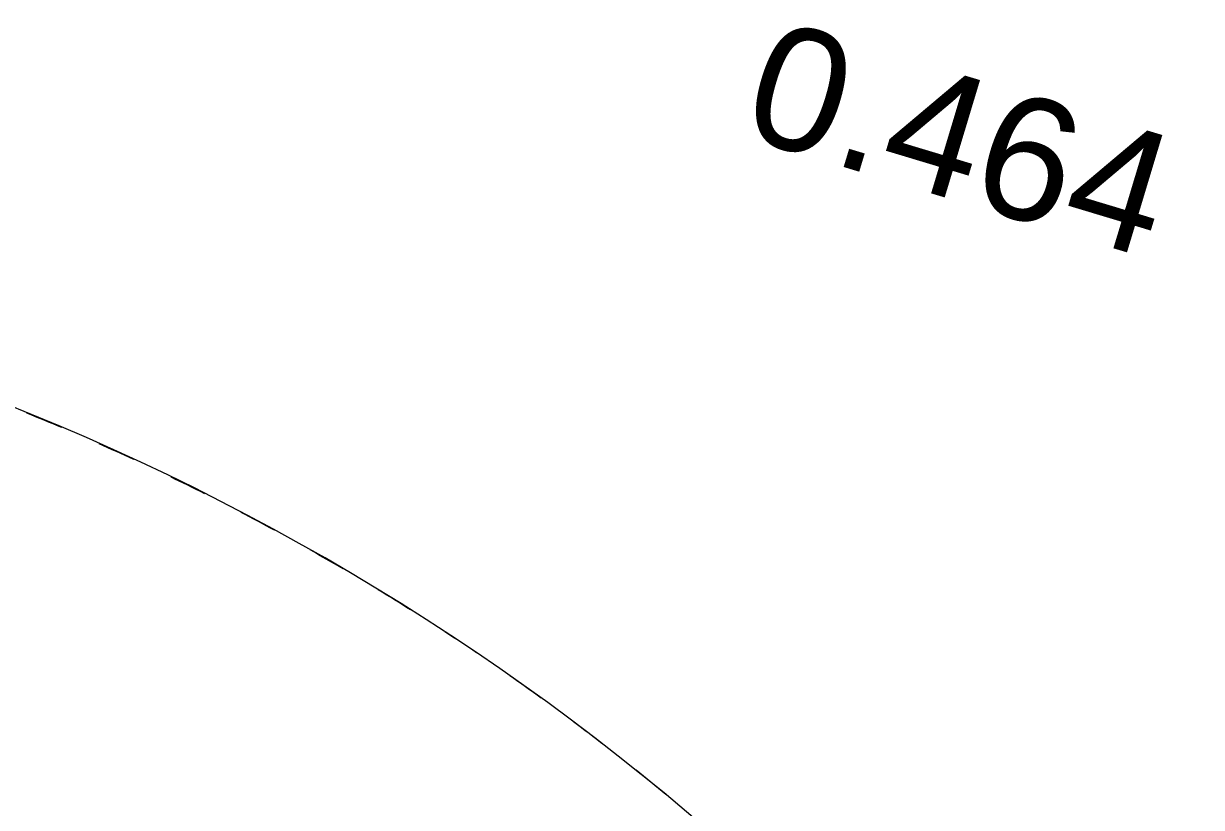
# Model space of a CAD drawing. Header units: millimetres. Extents: x -24439 to 198341, y -52871 to 149926.
# Drawn here: x 133276 to 139044, y 86525 to 90362 of the extents above; entities that cross this region are included whole.
import ezdxf

# ---------------------------------------------------------------- set-up
doc = ezdxf.new("R2010")
doc.units = ezdxf.units.MM
doc.linetypes.add('NET VAN', pattern=[1.06, 0.53, -0.53])
for name, color, linetype, lineweight in [('A-DETL-GENF-2', 9, 'NET VAN', 9), ('A-FLOR', 192, 'Continuous', 9), ('G-IMPT-6', 7, 'Continuous', 9)]:
    doc.layers.add(name, color=color, linetype=linetype, lineweight=lineweight)
doc.styles.add('Arial_1', font='arial_0.ttf', dxfattribs={"height": 600})

# ---------------------------------------------------------------- blocks, each defined once
blk = doc.blocks.new('NCV_TKCS_251209_TONG THE HIEN TRANG SAN DUONG - NCV_TKCS_HIEN TRANG_251209a_dwg-1612995-TKCS_MB ĐỊNH VỊ CAO ĐỘ THIẾT KẾ')
at = {"layer": 'G-IMPT-6', "insert": (563598873.9, 1145071715.3), "char_height": 600, "width": 2511.846, "attachment_point": 1, "line_spacing_factor": 0.941778, "style": 'Arial_1'}
blk.add_mtext('0.464', dxfattribs=at)
blk = doc.blocks.new('NCV_TKCS_251209_TONG THE HIEN TRANG SAN DUONG - NCV_TKCS_251209_TONG THE HIEN TRANG SAN DUONG-1605292-TKCS_MB ĐỊNH VỊ CAO ĐỘ THIẾT KẾ')
at = {"rotation": 343.2379237072182}
blk.add_blockref('NCV_TKCS_251209_TONG THE HIEN TRANG SAN DUONG - NCV_TKCS_HIEN TRANG_251209a_dwg-1612995-TKCS_MB ĐỊNH VỊ CAO ĐỘ THIẾT KẾ', (-869777547.7, -933796958.8), dxfattribs=at)

msp = doc.modelspace()

# ---------------------------------------------------------------- linework, layer by layer
at = {"layer": 'A-FLOR'}
for start, end in [(360, 90), (67.02758, 67.91104), (65.18412, 66.07029), (63.34103, 64.22955), (61.49824, 62.3888), (59.65571, 60.54805), (57.81337, 58.7073), (55.97121, 56.86656), (54.1292, 55.02581), (52.28731, 53.18506), (50.44553, 51.34431)]:
    msp.add_arc((128779.3, 77336.3), 12000, start, end, dxfattribs=at)

# ---------------------------------------------------------------- block references
at = {"layer": 'A-DETL-GENF-2'}
msp.add_blockref('NCV_TKCS_251209_TONG THE HIEN TRANG SAN DUONG - NCV_TKCS_251209_TONG THE HIEN TRANG SAN DUONG-1605292-TKCS_MB ĐỊNH VỊ CAO ĐỘ THIẾT KẾ', (26103.5, 9888.2), dxfattribs=at)

doc.saveas('drawing.dxf')
